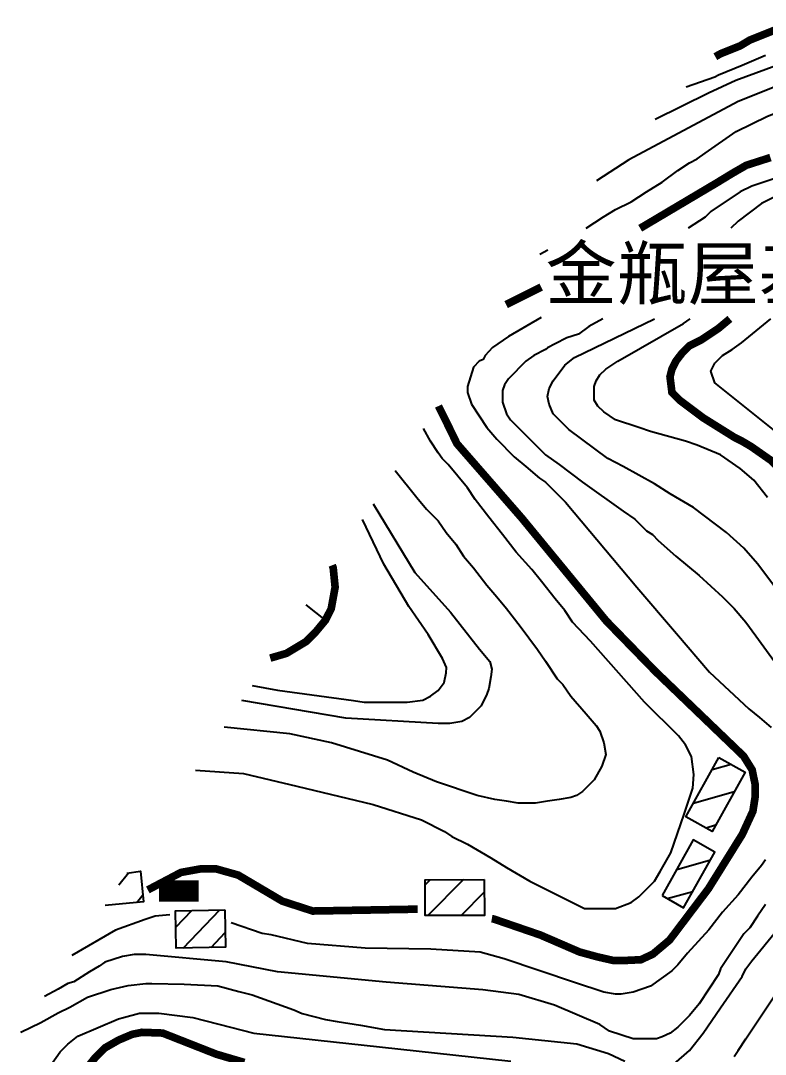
# Model space of a CAD drawing. Extents: x 35515948 to 35520624, y 3302916 to 3308279.
# Drawn here: x 35518069 to 35518311.9, y 3307629.3 to 3307966.4 of the extents above; entities that cross this region are included whole.
import ezdxf

# ---------------------------------------------------------------- set-up
doc = ezdxf.new("R2010")
doc.units = 0
doc.header["$LTSCALE"] = 10000
doc.header["$MEASUREMENT"] = 0
doc.layers.get('0').update_dxf_attribs({"linetype": 'CONTINUOUS'})
for name, color, linetype in [('2112', 7, 'CONTINUOUS'), ('2113', 7, 'CONTINUOUS'), ('8130', 34, 'CONTINUOUS'), ('HY_DX_DGXZ', 3, 'CONTINUOUS')]:
    doc.layers.add(name, color=color, linetype=linetype)
doc.styles.add('仿宋体', font='')
doc.styles.get('仿宋体').set_extended_font_data('文鼎CS仿宋体')

# ---------------------------------------------------------------- blocks, each defined once
blk = doc.blocks.new('1002')
blk.add_lwpolyline([(0, 0), (0.8, 0)])

msp = doc.modelspace()

# ---------------------------------------------------------------- linework, layer by layer
at = {"layer": '2112', "linetype": 'Continuous', "ltscale": 0.005, "const_width": 7, "flags": 128}
msp.add_lwpolyline([(35518114.07, 3307682.53), (35518127.05, 3307682.53)], dxfattribs=at)
at = {"layer": '2113', "linetype": 'Continuous', "ltscale": 0.005}
for p, q in [((35518300.75, 3307723.83), (35518294.51, 3307722.06)), ((35518301.69, 3307714.91), (35518288.42, 3307711.13)), ((35518295.61, 3307703.98), (35518292.52, 3307703.1)), ((35518282.97, 3307689.6), (35518293.94, 3307692.68)), ((35518101.05, 3307684.59), (35518104.19, 3307688.48)), ((35518202.49, 3307686.23), (35518200.88, 3307684.6)), ((35518213.42, 3307686.28), (35518201.75, 3307674.51)), ((35518220.2, 3307682.15), (35518212.68, 3307674.56)), ((35518279.88, 3307680.09), (35518288.17, 3307682.42)), ((35518106.83, 3307678.82), (35518108.8, 3307681.26)), ((35518119.57, 3307670.76), (35518124.8, 3307676.22)), ((35518121.97, 3307663.96), (35518133.9, 3307676.42)), ((35518131.08, 3307664.16), (35518135.71, 3307669))]:
    msp.add_line(p, q, dxfattribs=at)
for points in [[(35518296.74, 3307726.06), (35518305.27, 3307721.31), (35518294.5, 3307702), (35518285.98, 3307706.75)], [(35518278.16, 3307681.06), (35518285.19, 3307677.11), (35518295.39, 3307695.25), (35518288.36, 3307699.2)], [(35518220.18, 3307686.31), (35518220.23, 3307674.59), (35518200.92, 3307674.51), (35518200.87, 3307686.22)], [(35518135.55, 3307676.46), (35518135.82, 3307664.26), (35518119.72, 3307663.92), (35518119.45, 3307676.11)]]:
    msp.add_lwpolyline(points, close=True, dxfattribs=at)
at = {"layer": '2113', "linetype": 'Continuous', "ltscale": 0.005, "flags": 128}
msp.add_lwpolyline([(35518103.6, 3307688.4), (35518108.07, 3307688.97), (35518108.07, 3307688.97), (35518108.07, 3307688.97), (35518109.01, 3307679.03), (35518096.55, 3307677.84)], dxfattribs=at)
at = {"layer": 'HY_DX_DGXZ', "linetype": 'Continuous', "ltscale": 0.005, "const_width": 2.5, "flags": 128}
for points, elevation in [([(35518295.55, 3307954.67), (35518297.28, 3307955.64), (35518303.63, 3307958.18), (35518306.8, 3307960.08), (35518319.5, 3307965.16)], 425), ([(35518300.3, 3307869.15), (35518296.64, 3307866.1), (35518290.93, 3307862.29), (35518287.12, 3307860.39), (35518284.58, 3307857.85), (35518282.67, 3307855.31), (35518281.4, 3307852.77), (35518280.77, 3307850.23), (35518281.4, 3307845.15), (35518283.94, 3307842.61), (35518291.56, 3307836.89), (35518296.64, 3307833.72), (35518301.72, 3307830.54), (35518304.26, 3307829.27), (35518307.44, 3307827.37), (35518313.79, 3307822.92), (35518316.33, 3307820.38), (35518318.23, 3307817.84), (35518321.41, 3307813.4), (35518323.39, 3307810.61), (35518347.66, 3307765.26), (35518352.71, 3307757.7), (35518357.93, 3307750.99)], 475), ([(35518150.38, 3307758.51), (35518155.67, 3307760.06), (35518162.02, 3307763.87), (35518165.2, 3307767.04), (35518168.37, 3307770.85), (35518170.28, 3307774.66), (35518171.55, 3307781.65), (35518170.91, 3307788), (35518170.59, 3307788.8)], 425), ([(35518141.93, 3307626.63), (35518132.82, 3307629.32), (35518115.28, 3307636.22), (35518108.53, 3307636.46), (35518105.36, 3307635.82), (35518100.91, 3307633.92), (35518096.47, 3307631.38), (35518093.29, 3307628.2), (35518090.75, 3307625.03)], 475)]:
    msp.add_lwpolyline(points, dxfattribs=dict(at, elevation=elevation))
at = {"layer": 'HY_DX_DGXZ', "linetype": 'Continuous', "ltscale": 0.005, "flags": 128}
for points, elevation in [([(35518311.88, 3307955), (35518304.26, 3307951.83), (35518296.64, 3307948.65), (35518295.37, 3307948.02), (35518295.37, 3307948.02), (35518295.37, 3307948.02), (35518286.04, 3307944.74)], 430), ([(35518275.98, 3307934.24), (35518293.31, 3307942.85), (35518302.19, 3307946.97), (35518318.58, 3307952.95)], 435), ([(35518318.23, 3307910.55), (35518310.61, 3307906.74), (35518302.99, 3307901.03), (35518300.66, 3307898.7)], 460), ([(35518258.89, 3307869.15), (35518254.25, 3307866.63), (35518250.92, 3307864.2), (35518247.11, 3307862.93), (35518243.3, 3307861.02), (35518240.76, 3307859.75), (35518240.13, 3307859.12), (35518236.32, 3307857.21), (35518233.78, 3307855.31), (35518228.06, 3307849.59), (35518226.79, 3307847.69), (35518226.16, 3307845.78), (35518226.16, 3307841.97), (35518227.43, 3307838.16), (35518228.7, 3307836.26), (35518240.13, 3307824.83), (35518244.57, 3307821.65), (35518252.19, 3307815.94), (35518265.53, 3307806.41), (35518269.34, 3307803.87), (35518273.15, 3307800.06), (35518275.05, 3307798.79), (35518276.96, 3307796.89), (35518282.67, 3307791.81), (35518286.48, 3307788.63), (35518290.29, 3307785.46), (35518297.91, 3307778.47), (35518301.72, 3307774.66), (35518305.53, 3307770.22), (35518308.71, 3307765.77), (35518315.69, 3307756.25)], 460), ([(35518316.96, 3307779.11), (35518309.34, 3307789.27), (35518304.9, 3307794.35), (35518299.18, 3307799.43), (35518288.39, 3307807.68), (35518280.77, 3307812.13), (35518275.69, 3307815.3), (35518265.53, 3307821.02), (35518260.45, 3307823.56), (35518247.75, 3307833.08), (35518242.67, 3307838.16), (35518241.4, 3307841.34), (35518240.76, 3307843.88), (35518241.4, 3307846.42), (35518242.67, 3307848.96), (35518246.48, 3307854.04), (35518249.65, 3307856.58), (35518275.68, 3307869.15)], 465), ([(35518312.52, 3307810.86), (35518308.07, 3307816.57), (35518303.63, 3307820.38), (35518297.28, 3307824.83), (35518289.66, 3307828), (35518285.85, 3307829.27), (35518274.42, 3307832.45), (35518270.61, 3307833.72), (35518262.99, 3307836.26), (35518259.18, 3307838.8), (35518257.27, 3307840.7), (35518256, 3307842.61), (35518256, 3307847.05), (35518256.64, 3307848.96), (35518257.91, 3307850.86), (35518259.81, 3307852.77), (35518263.74, 3307855.31), (35518285.17, 3307867.6), (35518287.32, 3307869.15)], 470), ([(35518369.5, 3307756.22), (35518369.1, 3307756.75), (35518364.37, 3307763.05), (35518353.65, 3307778.17), (35518339.78, 3307801.79), (35518331.9, 3307815.97), (35518326.86, 3307821.95), (35518319.29, 3307829.19), (35518297.54, 3307846.52), (35518295.37, 3307848.32), (35518294.1, 3307852.13), (35518295.37, 3307854.67), (35518297.91, 3307857.21), (35518301.09, 3307859.12), (35518304.08, 3307861.3), (35518313.61, 3307869.15)], 480), ([(35518126.02, 3307722.01), (35518141.67, 3307720.85), (35518159.01, 3307716.76), (35518183.91, 3307710.78), (35518199.67, 3307705.74), (35518207.24, 3307701.96), (35518209.65, 3307700.37), (35518214.73, 3307697.83), (35518222.35, 3307693.38), (35518227.43, 3307690.21), (35518235.05, 3307685.76), (35518252.83, 3307676.87), (35518262.99, 3307676.87), (35518268.07, 3307678.78), (35518270.61, 3307680.68), (35518275.69, 3307685.76), (35518277.59, 3307688.94), (35518281, 3307695.03), (35518285.41, 3307707.63), (35518288.25, 3307716.13), (35518288.57, 3307720.54), (35518287.75, 3307726.4), (35518285.85, 3307730.21), (35518283.52, 3307733.14), (35518272.49, 3307744.16), (35518254.84, 3307764), (35518249.02, 3307770.22), (35518246.48, 3307774.03), (35518243.3, 3307777.84), (35518238.86, 3307783.55), (35518235.68, 3307787.36), (35518230.6, 3307793.08), (35518226.16, 3307798.79), (35518221.71, 3307804.51), (35518217.27, 3307810.22), (35518214.73, 3307814.03), (35518208.38, 3307821.65), (35518206.47, 3307823.56), (35518205.2, 3307825.46), (35518202.66, 3307829.27), (35518200.34, 3307833.39)], 445), ([(35518191.18, 3307819.65), (35518198.22, 3307810.86), (35518198.22, 3307810.86), (35518201.39, 3307807.05), (35518205.2, 3307803.24), (35518207.74, 3307799.43), (35518210.92, 3307795.62), (35518213.46, 3307791.81), (35518216.63, 3307788), (35518221.08, 3307782.28), (35518224.25, 3307778.47), (35518227.43, 3307774.66), (35518231.87, 3307768.95), (35518237.59, 3307761.33), (35518240.13, 3307757.52), (35518243.94, 3307751.8), (35518245.84, 3307749.9), (35518248.38, 3307746.09), (35518253.46, 3307740.37), (35518256.64, 3307736.56), (35518257.91, 3307734.66), (35518259.18, 3307730.85), (35518259.81, 3307727.04), (35518258.54, 3307723.23), (35518256, 3307718.78), (35518252.19, 3307714.97), (35518250.29, 3307713.7), (35518248.38, 3307713.07), (35518244.57, 3307712.43), (35518240.76, 3307711.8), (35518236.95, 3307711.16), (35518231.24, 3307711.16), (35518227.43, 3307711.8), (35518223.62, 3307712.43), (35518217.9, 3307713.7), (35518204.57, 3307718.15), (35518196.95, 3307721.32), (35518188.64, 3307725.26), (35518170.36, 3307730.93), (35518156.8, 3307733.77), (35518135.35, 3307735.99)], 440), ([(35518183.93, 3307808.79), (35518197.57, 3307786.43), (35518209.13, 3307773.45), (35518218.59, 3307761.48), (35518222.05, 3307757.39), (35518222.69, 3307754.87), (35518222.35, 3307752.44), (35518221.71, 3307748.63), (35518221.08, 3307746.72), (35518219.17, 3307742.91), (35518215.36, 3307739.1), (35518212.82, 3307737.83), (35518209.01, 3307737.2), (35518205.2, 3307737.2), (35518175, 3307738.95), (35518141.16, 3307744.7)], 435), ([(35518144.45, 3307749.62), (35518152.78, 3307748.07), (35518177.52, 3307744.68), (35518181.07, 3307744.18), (35518191.23, 3307744.18), (35518195.04, 3307744.18), (35518200.12, 3307744.82), (35518202.66, 3307746.09), (35518205.2, 3307747.99), (35518207.11, 3307750.53), (35518207.74, 3307753.71), (35518207.87, 3307755.5), (35518206.61, 3307758.33), (35518201.88, 3307766.21), (35518195.58, 3307775.34), (35518187.38, 3307789.2), (35518180.52, 3307803.68)], 430), ([(35518311.88, 3307678.14), (35518309.34, 3307674.33), (35518306.8, 3307670.52), (35518304.9, 3307668.62), (35518297.28, 3307657.19), (35518296.64, 3307655.28), (35518290.29, 3307645.76), (35518287.12, 3307641.95), (35518283.31, 3307638.14), (35518280.77, 3307636.23), (35518278.23, 3307634.96), (35518276.32, 3307634.33), (35518268.7, 3307634.33), (35518261.08, 3307636.87), (35518257.89, 3307639), (35518243.08, 3307645.29), (35518231.41, 3307648.76), (35518219.75, 3307650.33), (35518188.23, 3307652.85), (35518152.78, 3307656.23), (35518136.03, 3307659.44), (35518109.8, 3307661.86), (35518105.99, 3307661.86), (35518102.18, 3307661.22), (35518096.47, 3307659.32), (35518094.56, 3307658.05), (35518091.39, 3307656.14), (35518086.31, 3307652.97), (35518084.4, 3307652.33), (35518081.17, 3307650.5), (35518076.75, 3307648.17)], 460), ([(35518282.04, 3307626.07), (35518287.12, 3307630.52), (35518291.56, 3307636.23), (35518297.28, 3307644.49), (35518304.26, 3307654.65), (35518305.53, 3307657.19), (35518307.44, 3307659.73), (35518315.69, 3307669.89)], 465), ([(35518301.72, 3307628.61), (35518302.99, 3307630.52), (35518305.53, 3307634.33), (35518327.12, 3307666.71)], 470), ([(35518068.99, 3307636.53), (35518068.99, 3307636.53), (35518075.51, 3307639.63), (35518081.23, 3307642.81), (35518085.04, 3307644.71), (35518090.75, 3307647.89), (35518098.37, 3307650.43), (35518104.09, 3307651.7), (35518109.8, 3307652.33), (35518111.71, 3307652.33), (35518122.31, 3307652.16), (35518133.34, 3307651.63), (35518140.11, 3307649.81), (35518144.45, 3307648.68), (35518158.08, 3307643.82), (35518160.75, 3307642.58), (35518168.37, 3307640.68), (35518172.18, 3307640.04), (35518179.8, 3307638.77), (35518187.6, 3307637.42), (35518229.52, 3307634.9), (35518250.33, 3307632.7), (35518260.73, 3307629.55), (35518266.09, 3307627.03)], 465), ([(35518078.69, 3307625.66), (35518081.86, 3307630.11), (35518084.4, 3307632.65), (35518087.58, 3307635.19), (35518100.91, 3307640.9), (35518102.51, 3307641.3), (35518107.73, 3307642.69), (35518114.07, 3307642.69), (35518125.18, 3307641.3), (35518137.38, 3307638.09), (35518145.04, 3307636.16), (35518186.02, 3307631.75), (35518228.89, 3307627.03)], 470)]:
    msp.add_lwpolyline(points, dxfattribs=dict(at, elevation=elevation))
at = {"layer": 'HY_DX_DGXZ', "linetype": 'Continuous', "ltscale": 0.005}
for points, elevation in [([(35518374.2, 3307935.67), (35518346.95, 3307946.02), (35518341.73, 3307948.02), (35518339.23, 3307948.83), (35518333.06, 3307949.27), (35518326.12, 3307948.4), (35518316.92, 3307945.62), (35518302.95, 3307940.07), (35518267.36, 3307921.06), (35518256.79, 3307914.19)], 440), ([(35518253.45, 3307898.7), (35518259.11, 3307902.4), (35518262.99, 3307904.84), (35518268.07, 3307907.38), (35518273.15, 3307910.55), (35518278.23, 3307913.73), (35518283.31, 3307917.54), (35518287.12, 3307920.08), (35518289.66, 3307921.35), (35518292.2, 3307923.25), (35518302.36, 3307930.24), (35518312.52, 3307935.32), (35518317.6, 3307937.22), (35518330.3, 3307940.4), (35518335.38, 3307939.76), (35518343, 3307937.86), (35518365.86, 3307927.06), (35518372.4, 3307924.29)], 445), ([(35518318.87, 3307916.27), (35518307.44, 3307912.46), (35518303.63, 3307910.55), (35518294.1, 3307904.2), (35518292.2, 3307902.3), (35518286.69, 3307898.7)], 455), ([(35518238.29, 3307890.25), (35518240.97, 3307891.71)], 445), ([(35518238.74, 3307869.61), (35518228.12, 3307863.42), (35518222.92, 3307859.78), (35518220.44, 3307857.21), (35518219.81, 3307855.94), (35518218.54, 3307855.31), (35518216.63, 3307853.4), (35518214.73, 3307847.05), (35518214.73, 3307845.15), (35518216, 3307841.34), (35518221.08, 3307833.72), (35518224.25, 3307829.91), (35518229.97, 3307824.19), (35518233.78, 3307821.02), (35518238.22, 3307817.21), (35518240.13, 3307815.94), (35518246.64, 3307809.36), (35518269.97, 3307781.64), (35518282.89, 3307766.52), (35518293.61, 3307753.93), (35518306.53, 3307741.96), (35518309.98, 3307739.1), (35518313.79, 3307735.93)], 455), ([(35518311.88, 3307692.75), (35518310.61, 3307690.84), (35518307.44, 3307687.03), (35518302.99, 3307681.32), (35518297.91, 3307675.6), (35518293.47, 3307669.89), (35518286.48, 3307662.27), (35518283.31, 3307658.46), (35518281.4, 3307656.55), (35518274.42, 3307651.47), (35518268.7, 3307649.57), (35518264.89, 3307648.93), (35518262.99, 3307648.93), (35518259.18, 3307649.57), (35518249.65, 3307652.74), (35518226.69, 3307660.41), (35518218.81, 3307662.62), (35518202.73, 3307663.56), (35518181.29, 3307663.88), (35518162.59, 3307665.43), (35518150.7, 3307668.21), (35518147.7, 3307668.65), (35518137.64, 3307672.12)], 455), ([(35518117.68, 3307674.83), (35518112.84, 3307674.33), (35518109.55, 3307673.25), (35518099.92, 3307669.77), (35518085.63, 3307661.47)], 455)]:
    msp.add_lwpolyline(points, dxfattribs=dict(at, elevation=elevation))
at = {"layer": 'HY_DX_DGXZ', "linetype": 'Continuous', "ltscale": 0.005, "const_width": 2.5, "elevation": 450}
for points in [[(35518271.04, 3307898.7), (35518296, 3307913.51), (35518301.12, 3307916.63), (35518305.66, 3307919.25), (35518313.54, 3307921.77)], [(35518227.33, 3307873.82), (35518238.74, 3307879.52)], [(35518222.65, 3307673.52), (35518223.26, 3307673.42), (35518238.45, 3307668.21), (35518251.3, 3307662.65), (35518257.03, 3307661.09), (35518262.32, 3307659.88), (35518265.71, 3307659.88), (35518271.26, 3307660.14), (35518275.17, 3307661.96), (35518280.64, 3307666.56), (35518293.31, 3307683.31), (35518304.34, 3307701.02), (35518307.81, 3307708.57), (35518308.5, 3307713), (35518308.5, 3307717.51), (35518307.55, 3307722.11), (35518304.77, 3307726.54), (35518276.12, 3307754.06), (35518259.98, 3307770.63), (35518232.46, 3307804.14), (35518211.28, 3307828.44), (35518207.9, 3307835.39), (35518205.38, 3307840.42), (35518205.24, 3307840.72)], [(35518110.46, 3307682.91), (35518121.27, 3307688.61), (35518127.52, 3307689.74), (35518132.82, 3307689.74), (35518139.94, 3307687.74), (35518154.34, 3307679.23), (35518164.24, 3307676.02), (35518198.49, 3307676.63)]]:
    msp.add_lwpolyline(points, dxfattribs=at)

# ---------------------------------------------------------------- block references
at = {"layer": '8130', "linetype": 'Continuous', "ltscale": 0.005, "xscale": 10, "yscale": 10, "zscale": 10, "rotation": 141.4745550934194}
msp.add_blockref('1002', (35518168.37, 3307770.85, 425), dxfattribs=at)

# ---------------------------------------------------------------- texts
at = {"layer": '2113', "linetype": 'Continuous', "ltscale": 0.005, "style": '仿宋体'}
msp.add_text('金瓶屋基', height=17, dxfattribs=at).set_placement((35518240.16, 3307875.54, 3308073.22))

doc.saveas('drawing.dxf')
